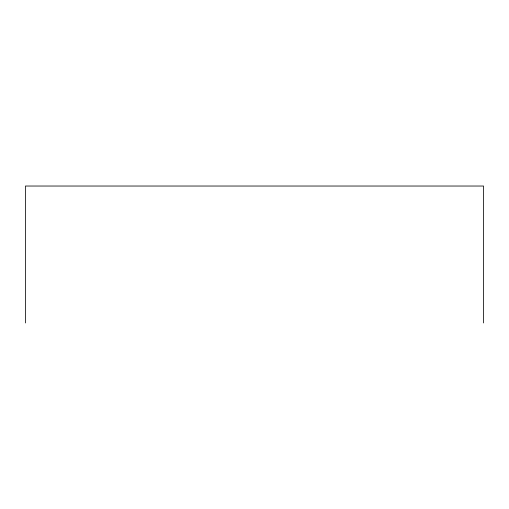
<?xml version="1.0" encoding="UTF-8"?>
<svg xmlns="http://www.w3.org/2000/svg" width="509" height="509" viewBox="0 0 509 509"><rect width="100%" height="100%" fill="white"/><g stroke="black" fill="none" stroke-linecap="round" stroke-linejoin="round"><path stroke-width="0.76" d="M483.55 322.967L483.55 186.033L25.45 186.033L25.45 322.967"/></g></svg>
